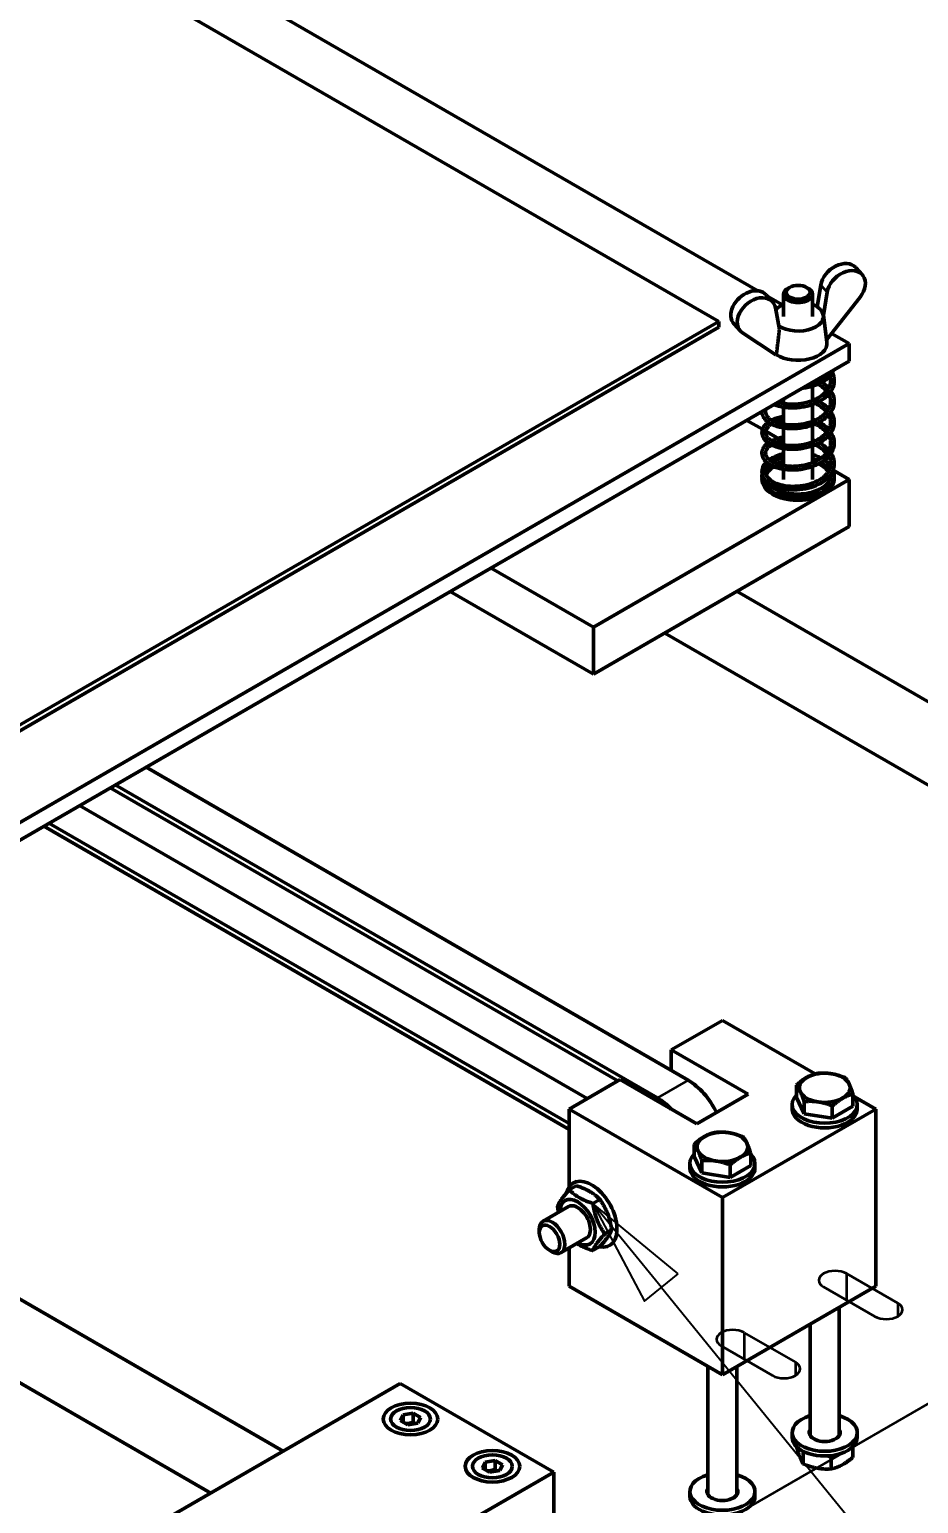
# Model space of a CAD drawing. Header units: millimetres. Extents: x -1346 to 2520, y -2365 to 1874.
# Drawn here: x 1874.1 to 1997, y 1267.8 to 1471.6 of the extents above; entities that cross this region are included whole.
import ezdxf

# ---------------------------------------------------------------- set-up
doc = ezdxf.new("R2010")
doc.units = ezdxf.units.MM
doc.header["$LTSCALE"] = 6
for name, color, linetype, lineweight in [('Reference (ISO)', 7, 'Continuous', 35), ('Symbol (ISO)', 7, 'Continuous', 25), ('Visible (ISO)', 7, 'Continuous', 50), ('Visible Narrow (ISO)', 7, 'Continuous', 35)]:
    doc.layers.add(name, color=color, linetype=linetype, lineweight=lineweight)
doc.styles.add('Note Text (ISO)', font='tahoma.ttf')

# ---------------------------------------------------------------- blocks, each defined once
blk = doc.blocks.new('Balloon32')
at = {"layer": 'Symbol (ISO)'}
for p, q in [((326.916, 216.276), (325.337, 218.215)), ((327.304, 216.592), (325.337, 218.215)), ((325.337, 218.215), (326.528, 215.96)), ((326.528, 215.96), (327.304, 216.592)), ((326.916, 216.276), (339.125, 201.279)), ((342.435, 202.463), (352.223, 202.463)), ((342.435, 191.963), (352.223, 191.963))]:
    blk.add_line(p, q, dxfattribs=at)
at = {"layer": 'Symbol (ISO)', "flags": 128}
blk.add_lwpolyline([(327.304, 216.592), (325.337, 218.215), (326.528, 215.96), (327.304, 216.592)], dxfattribs=at)
at = {"layer": 'Symbol (ISO)'}
for centre, start, end in [((342.435, 197.213), 90, 270), ((352.223, 197.213), 270, 90)]:
    blk.add_arc(centre, 5.25, start, end, dxfattribs=at)
blk.add_solid([(327.304, 216.592), (325.337, 218.215), (326.528, 215.96), (327.304, 216.592)], dxfattribs=at)
at = {"layer": 'Symbol (ISO)', "insert": (347.329, 197.25), "char_height": 3.5, "attachment_point": 5, "style": 'Note Text (ISO)'}
blk.add_mtext('10-1035', dxfattribs=at)

msp = doc.modelspace()

# ---------------------------------------------------------------- linework, layer by layer
at = {"layer": 'Reference (ISO)'}
for p, q in [((1865.3, 1204.76), (2119.32, 1351.43)), ((1987.1, 1299.58), (1994.17, 1295.5)), ((1987.1, 1299.58), (1987.1, 1295.91)), ((1990.98, 1293.66), (1983.91, 1297.74)), ((1994.17, 1295.5), (1994.17, 1293.66)), ((1972.95, 1291.41), (1980.02, 1287.33)), ((1972.95, 1291.41), (1972.95, 1287.74)), ((1976.84, 1285.5), (1969.77, 1289.58)), ((1980.02, 1287.33), (1980.02, 1285.5))]:
    msp.add_line(p, q, dxfattribs=at)
for centre, major_axis in [((1985.5, 1298.66), (-2.25, 0)), ((1992.58, 1294.58), (2.25, 0)), ((1971.36, 1290.5), (-2.25, 0)), ((1978.43, 1286.41), (2.25, 0))]:
    msp.add_ellipse(centre, major_axis=major_axis, ratio=0.57735, start_param=3.926991, end_param=7.068583, dxfattribs=at)
at = {"layer": 'Visible (ISO)'}
for p, q in [((1974.83, 1435.46), (1762.28, 1558.18)), ((1969.43, 1431.23), (1759.42, 1552.48)), ((1989.25, 1437.71), (1988.36, 1438.68)), ((1975.97, 1434.92), (1976.86, 1433.95)), ((1978.39, 1431.93), (1978.39, 1434.99)), ((1979.22, 1435.95), (1978.98, 1435.8)), ((1981.56, 1435.95), (1981.81, 1435.8)), ((1982.39, 1431.93), (1982.39, 1434.99)), ((1983.03, 1433.25), (1983.52, 1436.25)), ((1984.41, 1435.28), (1983.88, 1432.08)), ((1978.22, 1433.51), (1976.19, 1434.68)), ((1977.26, 1433.11), (1977.8, 1430.13)), ((1984.37, 1428.76), (1988.95, 1434.58)), ((1820.94, 1345.5), (1969.43, 1431.23)), ((1969.43, 1430.42), (1969.43, 1431.23)), ((1971.54, 1430.88), (1972.42, 1429.91)), ((1983.88, 1432.08), (1984.38, 1428.35)), ((1820.94, 1344.68), (1969.43, 1430.42)), ((1977.29, 1426.61), (1972.72, 1429.65)), ((1984.33, 1428.75), (1984.37, 1428.76)), ((1987.46, 1428.17), (1985.02, 1429.58)), ((1824.83, 1334.27), (1987.46, 1428.17)), ((1987.46, 1425.72), (1987.46, 1428.17)), ((1824.83, 1331.82), (1987.46, 1425.72)), ((1977.39, 1426.64), (1977.29, 1426.61)), ((1982.39, 1420.29), (1982.39, 1422.29)), ((1978.39, 1419.88), (1978.39, 1420.48)), ((1978.39, 1417.02), (1978.39, 1419.38)), ((1982.39, 1417.43), (1982.39, 1419.76)), ((1975.46, 1416.32), (1973.32, 1417.56)), ((1978.39, 1414.16), (1978.39, 1416.52)), ((1982.39, 1414.57), (1982.39, 1416.9)), ((1977.62, 1415.07), (1975.91, 1416.06)), ((1978.39, 1414.63), (1978.25, 1414.71)), ((1978.39, 1411.3), (1978.39, 1413.66)), ((1982.39, 1411.71), (1982.39, 1414.04)), ((1978.39, 1409.39), (1978.39, 1410.79)), ((1982.39, 1409.39), (1982.39, 1411.18)), ((1987.46, 1409.39), (1985.26, 1410.66)), ((1952.11, 1388.98), (1987.46, 1409.39)), ((1987.46, 1402.86), (1987.46, 1409.39)), ((1952.11, 1382.45), (1987.46, 1402.86)), ((1937.96, 1397.14), (1952.11, 1388.98)), ((1952.11, 1382.45), (1932.31, 1393.88)), ((2043.54, 1352.58), (1971.96, 1393.91)), ((1952.11, 1388.98), (1952.11, 1382.45)), ((2033.54, 1346.81), (1961.96, 1388.13)), ((1890.25, 1369.59), (1965.2, 1326.32)), ((1885.3, 1366.74), (1955.46, 1326.22)), ((1960.96, 1323.87), (1886, 1367.14)), ((1881.05, 1364.29), (1951.22, 1323.77)), ((1948.72, 1320.32), (1876.81, 1361.84)), ((1876.1, 1361.43), (1948.72, 1319.5)), ((1969.93, 1334.58), (1962.86, 1330.5)), ((1969.93, 1334.58), (1982.73, 1327.19)), ((1962.86, 1327.67), (1962.86, 1330.5)), ((1962.86, 1330.5), (1973.47, 1324.37)), ((1955.79, 1326.41), (1948.72, 1322.33)), ((1966.4, 1320.29), (1955.79, 1326.41)), ((1980.17, 1323.91), (1980.17, 1325.62)), ((1973.47, 1324.37), (1966.4, 1320.29)), ((1979.57, 1322.98), (1979.57, 1322.33)), ((1981.22, 1321.66), (1980.17, 1323.91)), ((1981.22, 1321.66), (1981.22, 1323.36)), ((1985.12, 1321.06), (1985.12, 1322.76)), ((1987.98, 1322.71), (1987.98, 1324.41)), ((1988.19, 1324.04), (1991.15, 1322.33)), ((1988.57, 1322.98), (1988.57, 1322.33)), ((1948.72, 1322.33), (1948.72, 1311.54)), ((1948.72, 1322.33), (1969.93, 1310.08)), ((1991.15, 1322.33), (1969.93, 1310.08)), ((1985.12, 1321.06), (1981.22, 1321.66)), ((1987.98, 1322.71), (1985.12, 1321.06)), ((1991.15, 1297.84), (1991.15, 1322.33)), ((1966.03, 1315.75), (1966.03, 1317.45)), ((1909.19, 1275.01), (1837.61, 1316.34)), ((1965.43, 1314.82), (1965.43, 1314.17)), ((1967.07, 1313.5), (1966.03, 1315.75)), ((1967.07, 1313.5), (1967.07, 1315.2)), ((1973.84, 1314.54), (1973.84, 1316.25)), ((1974.43, 1314.82), (1974.43, 1314.17)), ((1970.98, 1312.89), (1967.07, 1313.5)), ((1970.98, 1312.89), (1970.98, 1314.6)), ((1973.84, 1314.54), (1970.98, 1312.89)), ((1899.19, 1269.24), (1827.61, 1310.57)), ((1948.76, 1311.17), (1949.71, 1311.73)), ((1949.32, 1312.12), (1949.75, 1312.37)), ((1948.66, 1308.86), (1945.13, 1306.81)), ((1952.02, 1309.29), (1952.98, 1309.84)), ((1969.93, 1310.08), (1969.93, 1285.59)), ((1944.61, 1305.27), (1944.61, 1305.67)), ((1951.16, 1304.53), (1947.63, 1302.48)), ((1953.66, 1305.08), (1954.61, 1305.63)), ((1946.03, 1302.81), (1946.38, 1302.61)), ((1948.72, 1303.11), (1948.72, 1297.84)), ((1952.02, 1302.76), (1952.98, 1303.31)), ((1954.32, 1303.46), (1954.75, 1303.71)), ((1948.72, 1297.84), (1969.93, 1285.59)), ((1969.93, 1285.59), (1991.15, 1297.84)), ((1986.07, 1294.91), (1986.07, 1277.15)), ((1982.07, 1292.6), (1982.07, 1277.15)), ((1967.93, 1286.74), (1967.93, 1268.99)), ((1971.93, 1286.74), (1971.93, 1268.99)), ((1925.4, 1284.37), (1893.58, 1266)), ((1925.4, 1284.37), (1946.61, 1272.13)), ((1925.42, 1279.26), (1925.79, 1280.06)), ((1925.79, 1280.06), (1927.19, 1280.28)), ((1925.79, 1279.04), (1925.79, 1280.06)), ((1927.19, 1279.05), (1927.19, 1280.28)), ((1927.19, 1280.28), (1928.21, 1279.69)), ((1926.44, 1278.67), (1925.42, 1279.26)), ((1927.84, 1278.88), (1926.44, 1278.67)), ((1928.21, 1279.69), (1927.84, 1278.88)), ((1979.57, 1277.61), (1979.57, 1276.96)), ((1988.57, 1277.61), (1988.57, 1276.96)), ((1980.21, 1275.55), (1980.21, 1275.62)), ((1981.11, 1273.27), (1981.11, 1274.85)), ((1984.98, 1272.58), (1984.98, 1274.17)), ((1987.94, 1274.17), (1987.94, 1275.62)), ((1946.61, 1272.13), (1914.79, 1253.75)), ((1936.73, 1272.73), (1937.11, 1273.53)), ((1937.75, 1272.14), (1936.73, 1272.73)), ((1937.11, 1273.53), (1938.5, 1273.75)), ((1937.11, 1272.51), (1937.11, 1273.53)), ((1939.15, 1272.35), (1937.75, 1272.14)), ((1938.5, 1272.52), (1938.5, 1273.75)), ((1938.5, 1273.75), (1939.52, 1273.16)), ((1939.52, 1273.16), (1939.15, 1272.35)), ((1946.61, 1255.8), (1946.61, 1272.13)), ((1965.43, 1269.45), (1965.43, 1268.79)), ((1974.43, 1269.45), (1974.43, 1268.79))]:
    msp.add_line(p, q, dxfattribs=at)
for centre, major_axis, ratio, start_param, end_param in [((1986.14, 1436.66), (2.22, 2.02), 0.722628, 0, 2.401336), ((1987.03, 1435.69), (2.22, 2.02), 0.722628, 4.939948, 8.684522), ((1973.75, 1432.9), (2.22, 2.02), 0.722628, 0, 3.141593), ((1980.39, 1434.99), (-2, 0), 0.57735, 5.497787, 10.210176), ((1974.64, 1431.93), (-2.22, -2.02), 0.722628, 2.7174, 6.461973), ((1980.39, 1431.93), (-3.5, 0), 0.57735, 5.320635, 5.793468), ((1980.39, 1431.93), (3.5, 0), 0.57735, 3.84104, 6.767414), ((1980.39, 1431.93), (-3.5, 0), 0.57735, 3.625821, 4.104143), ((1980.39, 1428.17), (4, 0), 0.57735, 3.865612, 6.360121), ((1982.53, 1422.6), (-0.093, 0.232), 0.298579, 4.010283, 6.099125), ((1982.53, 1422.6), (0.093, -0.232), 0.298579, 6.27153, 7.151875), ((1977.03, 1412.2), (-0.101, 0.229), 0.64073, 3.992663, 6.312652), ((1977.03, 1412.2), (0.101, -0.229), 0.64073, 0.031581, 0.851071), ((1983.75, 1411.94), (-0.145, -0.204), 0.506095, 6.173685, 6.326105), ((1977.03, 1408.73), (0.101, 0.229), 0.64073, 6.267227, 8.573707), ((1977.03, 1408.73), (-0.101, -0.229), 0.64073, 5.432115, 6.268289), ((1983.75, 1409.29), (-0.145, 0.204), 0.506095, 3.875006, 6.272903), ((1983.75, 1409.29), (0.145, -0.204), 0.506095, 6.27367, 7.016598), ((1983.75, 1407.96), (-0.145, 0.204), 0.506095, 6.240266, 6.240318), ((1984.07, 1325.27), (-3.5, 0), 0.57735, 4.45059, 5.497787), ((1984.07, 1325.27), (3.5, 0), 0.57735, 0.261799, 1.308997), ((1965.2, 1320.6), (3.5, -6.06), 0.57735, 1.446348, 2.356194), ((1984.07, 1325.27), (-3.5, 0), 0.57735, 5.497787, 6.544985), ((1984.07, 1325.27), (3.5, 0), 0.57735, 5.497787, 6.544985), ((1960.96, 1318.15), (-3.5, 6.06), 0.57735, 5.102872, 5.497787), ((1984.07, 1322.98), (-4.5, 0), 0.57735, 5.76254, 9.945423), ((1984.07, 1325.27), (-3.5, 0), 0.57735, 0.261799, 1.308997), ((1984.07, 1325.27), (3.5, 0), 0.57735, 4.45059, 5.497787), ((1984.07, 1322.33), (-4.5, 0), 0.57735, 0, 3.141593), ((1969.93, 1317.1), (-3.5, 0), 0.57735, 4.45059, 5.497787), ((1969.93, 1317.1), (3.5, 0), 0.57735, 0.261799, 1.308997), ((1969.93, 1317.1), (-3.5, 0), 0.57735, 5.497787, 6.544985), ((1969.93, 1317.1), (3.5, 0), 0.57735, 5.497787, 6.544985), ((1969.93, 1314.82), (-4.5, 0), 0.57735, 5.76254, 9.945423), ((1969.93, 1317.1), (-3.5, 0), 0.57735, 0.261799, 1.308997), ((1969.93, 1317.1), (3.5, 0), 0.57735, 4.45059, 5.497787), ((1951.82, 1307.79), (2.5, -4.33), 0.57735, 5.814768, 9.966676), ((1969.93, 1314.17), (-4.5, 0), 0.57735, 0, 3.141593), ((1949.91, 1306.69), (1.73, -2.99), 0.57735, 5.522897, 10.185066), ((1949.91, 1306.69), (1.25, -2.17), 0.57735, 6.279998, 9.427966), ((1946.38, 1304.65), (1.25, -2.17), 0.57735, 5.497991, 10.209972), ((1984.07, 1277.61), (-4.5, 0), 0.57735, 5.172943, 10.53502), ((1984.07, 1277.61), (2.15, 0), 0.57735, 2.765842, 6.658936), ((1984.07, 1276.96), (-4.5, 0), 0.57735, 0, 3.141593), ((1984.07, 1276.96), (-2.15, 0), 0.57735, 5.907435, 6.016941), ((1984.07, 1276.96), (2.15, 0), 0.57735, 0.266244, 0.37575), ((1969.93, 1269.45), (-4.5, 0), 0.57735, 5.172943, 10.53502), ((1969.93, 1269.45), (2.15, 0), 0.57735, 2.765842, 6.658936), ((1969.93, 1268.79), (-4.5, 0), 0.57735, 0, 3.141593), ((1969.93, 1268.79), (-2.15, 0), 0.57735, 5.907435, 6.016941), ((1969.93, 1268.79), (2.15, 0), 0.57735, 0.266244, 0.37575)]:
    msp.add_ellipse(centre, major_axis=major_axis, ratio=ratio, start_param=start_param, end_param=end_param, dxfattribs=at)
for centre, major_axis in [((1980.39, 1435.27), (-1.65, 0)), ((1946.03, 1304.45), (1, -1.74)), ((1926.81, 1279.47), (3.77, 0)), ((1926.81, 1279.47), (2.75, 0)), ((1938.13, 1272.94), (3.77, 0)), ((1938.13, 1272.94), (2.75, 0))]:
    msp.add_ellipse(centre, major_axis=major_axis, ratio=0.57735, dxfattribs=at)
for points, weights in [([(1977.8, 1430.13), (1977.61, 1428.49), (1977.39, 1426.64)], [1.0004735734, 1.00211729304, 1]), ([(1981.6, 1326.7), (1982.26, 1327.08), (1983.03, 1327.27)], [1, 1.0379548493, 1]), ([(1983.03, 1327.27), (1984.07, 1327.36), (1984.98, 1327.22)], [1, 1.0379548493, 1]), ([(1984.98, 1327.22), (1985.89, 1327.08), (1986.93, 1326.66)], [1, 1.0379548493, 1]), ([(1980.17, 1325.62), (1980.94, 1326.32), (1981.6, 1326.7)], [1, 1.0379548493, 1]), ([(1980.69, 1324.75), (1980.45, 1325.27), (1980.17, 1325.62)], [1, 1.0379548493, 1]), ([(1986.93, 1326.66), (1987.21, 1326.32), (1987.45, 1325.79)], [1, 1.0379548493, 1]), ([(1987.45, 1325.79), (1987.7, 1325.27), (1987.98, 1324.41)], [1, 1.0379548493, 1]), ([(1981.22, 1323.36), (1980.94, 1324.22), (1980.69, 1324.75)], [1, 1.0379548493, 1]), ([(1983.17, 1323.32), (1982.26, 1323.46), (1981.22, 1323.36)], [1, 1.0379548493, 1]), ([(1985.12, 1322.76), (1984.07, 1323.18), (1983.17, 1323.32)], [1, 1.0379548493, 1]), ([(1986.55, 1323.84), (1985.89, 1323.46), (1985.12, 1322.76)], [1, 1.0379548493, 1]), ([(1987.98, 1324.41), (1987.21, 1324.22), (1986.55, 1323.84)], [1, 1.0379548493, 1]), ([(1967.46, 1318.53), (1968.12, 1318.92), (1968.89, 1319.1)], [1, 1.0379548493, 1]), ([(1968.89, 1319.1), (1969.93, 1319.2), (1970.84, 1319.06)], [1, 1.0379548493, 1]), ([(1970.84, 1319.06), (1971.74, 1318.92), (1972.79, 1318.5)], [1, 1.0379548493, 1]), ([(1966.03, 1317.45), (1966.79, 1318.15), (1967.46, 1318.53)], [1, 1.0379548493, 1]), ([(1966.55, 1316.58), (1966.31, 1317.1), (1966.03, 1317.45)], [1, 1.0379548493, 1]), ([(1972.79, 1318.5), (1973.07, 1318.15), (1973.31, 1317.63)], [1, 1.0379548493, 1]), ([(1973.31, 1317.63), (1973.56, 1317.1), (1973.84, 1316.25)], [1, 1.0379548493, 1]), ([(1967.07, 1315.2), (1966.79, 1316.06), (1966.55, 1316.58)], [1, 1.0379548493, 1]), ([(1969.03, 1315.15), (1968.12, 1315.29), (1967.07, 1315.2)], [1, 1.0379548493, 1]), ([(1970.98, 1314.6), (1969.93, 1315.01), (1969.03, 1315.15)], [1, 1.0379548493, 1]), ([(1972.41, 1315.68), (1971.74, 1315.29), (1970.98, 1314.6)], [1, 1.0379548493, 1]), ([(1973.84, 1316.25), (1973.07, 1316.06), (1972.41, 1315.68)], [1, 1.0379548493, 1]), ([(1947.13, 1308.85), (1947.47, 1309.74), (1948.76, 1311.17)], [1, 1.15470053838, 1]), ([(1948.76, 1311.17), (1949.92, 1309.96), (1952.02, 1309.29)], [1, 1.15470053838, 1]), ([(1952.98, 1309.84), (1951.82, 1311.06), (1949.71, 1311.73)], [1, 1.15470053838, 1]), ([(1947.27, 1308.05), (1947.19, 1308.43), (1947.13, 1308.85)], [1.04119658939, 1.02446835484, 1]), ([(1952.02, 1309.29), (1952.37, 1306.91), (1953.66, 1305.08)], [1, 1.15470053838, 1]), ([(1954.61, 1305.63), (1954.27, 1308.01), (1952.98, 1309.84)], [1, 1.15470053838, 1]), ([(1953.66, 1305.08), (1952.37, 1303.65), (1952.02, 1302.76)], [1, 1.15470053838, 1]), ([(1952.98, 1303.31), (1954.27, 1304.74), (1954.61, 1305.63)], [1, 1.15470053838, 1]), ([(1952.02, 1302.76), (1950.67, 1303.19), (1949.82, 1303.75)], [1, 1.0940541295, 1.07374305551]), ([(1927.19, 1279.05), (1926.65, 1278.84), (1926.17, 1278.83)], [1, 1.11516383842, 1.05886467072]), ([(1927.46, 1278.83), (1927.33, 1278.92), (1927.19, 1279.05)], [1.05850500864, 1.03917061523, 1]), ([(1980.21, 1275.55), (1980.66, 1273.93), (1981.11, 1273.27)], [1, 1.15470053838, 1]), ([(1981.11, 1274.85), (1981.09, 1274.94), (1981.06, 1275.03)], [1, 1.00732941013, 1.01396431391]), ([(1981.39, 1274.87), (1981.26, 1274.86), (1981.11, 1274.85)], [1.01874205571, 1.01002003015, 1]), ([(1984.98, 1274.17), (1984.72, 1274.28), (1984.47, 1274.37)], [1, 1.01835840199, 1.03235959971]), ([(1985.33, 1274.46), (1985.16, 1274.33), (1984.98, 1274.17)], [1.03000672728, 1.01683551305, 1]), ([(1984.98, 1272.58), (1986.46, 1272.9), (1987.94, 1274.17)], [1, 1.15470053838, 1]), ([(1938.5, 1272.52), (1937.96, 1272.31), (1937.48, 1272.29)], [1, 1.11516383842, 1.05886467072]), ([(1938.77, 1272.29), (1938.65, 1272.39), (1938.5, 1272.52)], [1.05850500864, 1.03917061523, 1]), ([(1981.11, 1273.27), (1983.04, 1272.45), (1984.98, 1272.58)], [1, 1.15470053838, 1])]:
    msp.add_rational_spline(points, weights, degree=2, dxfattribs=at)
for points, knots in [([(1977.08, 1419.73), (1977.09, 1419.72), (1977.09, 1419.72), (1977.31, 1419.64), (1977.52, 1419.57), (1977.98, 1419.45), (1978.23, 1419.4), (1978.72, 1419.33), (1978.98, 1419.3), (1979.5, 1419.28), (1979.77, 1419.28), (1980.3, 1419.31), (1980.57, 1419.34), (1981.1, 1419.41), (1981.37, 1419.47), (1981.89, 1419.59), (1982.14, 1419.67), (1982.64, 1419.85), (1982.88, 1419.95), (1983.33, 1420.17), (1983.55, 1420.3), (1983.95, 1420.56), (1984.14, 1420.71), (1984.48, 1421.01), (1984.63, 1421.17), (1984.89, 1421.51), (1985.01, 1421.68), (1985.19, 1422.04), (1985.26, 1422.22), (1985.36, 1422.58), (1985.38, 1422.76), (1985.4, 1423.13), (1985.38, 1423.31), (1985.31, 1423.67), (1985.26, 1423.85), (1985.16, 1424.07), (1985.14, 1424.12), (1985.11, 1424.18)], [23.603223, 23.603223, 23.603223, 23.603223, 23.608772, 23.608772, 23.774829, 23.774829, 23.940244, 23.940244, 24.105075, 24.105075, 24.269522, 24.269522, 24.433791, 24.433791, 24.598061, 24.598061, 24.762479, 24.762479, 24.927132, 24.927132, 25.091991, 25.091991, 25.25677, 25.25677, 25.420711, 25.420711, 25.582449, 25.582449, 25.740502, 25.740502, 25.894624, 25.894624, 26.046722, 26.046722, 26.199905, 26.199905, 26.246086, 26.246086, 26.246086, 26.246086]), ([(1977.65, 1420.06), (1977.82, 1420.01), (1977.99, 1419.96), (1978.39, 1419.88), (1978.61, 1419.85), (1979.06, 1419.8), (1979.29, 1419.79), (1979.77, 1419.78), (1980.01, 1419.79), (1980.5, 1419.83), (1980.74, 1419.86), (1981.22, 1419.95), (1981.46, 1420), (1981.92, 1420.13), (1982.15, 1420.2), (1982.58, 1420.37), (1982.79, 1420.46), (1983.18, 1420.66), (1983.36, 1420.77), (1983.7, 1421), (1983.86, 1421.13), (1984.14, 1421.39), (1984.27, 1421.52), (1984.49, 1421.8), (1984.58, 1421.95), (1984.73, 1422.25), (1984.79, 1422.4), (1984.87, 1422.71), (1984.89, 1422.87), (1984.89, 1423.2), (1984.87, 1423.36), (1984.81, 1423.58), (1984.79, 1423.64), (1984.77, 1423.69)], [23.713477, 23.713477, 23.713477, 23.713477, 23.850808, 23.850808, 24.007722, 24.007722, 24.165158, 24.165158, 24.322901, 24.322901, 24.480755, 24.480755, 24.63855, 24.63855, 24.796149, 24.796149, 24.953468, 24.953468, 25.110531, 25.110531, 25.267591, 25.267591, 25.42534, 25.42534, 25.585189, 25.585189, 25.749295, 25.749295, 25.919224, 25.919224, 26.092347, 26.092347, 26.153577, 26.153577, 26.153577, 26.153577]), ([(1984.79, 1424.18), (1984.64, 1424.01), (1984.46, 1423.84), (1983.92, 1423.44), (1983.52, 1423.22), (1982.88, 1422.97), (1982.69, 1422.91), (1982.49, 1422.85)], [0.3591742, 0.3591742, 0.3591742, 0.3591742, 0.4530182, 0.4530182, 0.6123485, 0.6123485, 0.6782959, 0.6782959, 0.6782959, 0.6782959]), ([(1985.23, 1424.44), (1985.11, 1424.14), (1984.92, 1423.85), (1984.41, 1423.3), (1984.06, 1423.04), (1983.35, 1422.64), (1983, 1422.49), (1982.63, 1422.36)], [0.1580472, 0.1580472, 0.1580472, 0.1580472, 0.2998238, 0.2998238, 0.4562522, 0.4562522, 0.5812746, 0.5812746, 0.5812746, 0.5812746]), ([(1984.62, 1422.03), (1984.57, 1422.08), (1984.52, 1422.14), (1984.31, 1422.35), (1984.13, 1422.5), (1983.85, 1422.7), (1983.76, 1422.76), (1983.67, 1422.82)], [20.1874205, 20.1874205, 20.1874205, 20.1874205, 20.2437722, 20.2437722, 20.407182, 20.407182, 20.4817767, 20.4817767, 20.4817767, 20.4817767]), ([(1975.39, 1418.75), (1975.39, 1418.69), (1975.39, 1418.62), (1975.42, 1418.42), (1975.46, 1418.29), (1975.57, 1418.04), (1975.65, 1417.91), (1975.84, 1417.67), (1975.96, 1417.55), (1976.23, 1417.32), (1976.39, 1417.21), (1976.74, 1417.01), (1976.93, 1416.92), (1977.35, 1416.76), (1977.57, 1416.69), (1978.03, 1416.58), (1978.27, 1416.53), (1978.77, 1416.46), (1979.03, 1416.44), (1979.55, 1416.42), (1979.82, 1416.42), (1980.35, 1416.45), (1980.62, 1416.48), (1981.15, 1416.56), (1981.42, 1416.62), (1981.94, 1416.75), (1982.19, 1416.83), (1982.68, 1417.01), (1982.92, 1417.11), (1983.37, 1417.33), (1983.59, 1417.46), (1983.98, 1417.73), (1984.17, 1417.87), (1984.5, 1418.18), (1984.65, 1418.34), (1984.91, 1418.68), (1985.02, 1418.85), (1985.2, 1419.21), (1985.27, 1419.39), (1985.36, 1419.75), (1985.39, 1419.94), (1985.39, 1420.3), (1985.38, 1420.48), (1985.3, 1420.84), (1985.25, 1421.02), (1985.11, 1421.33), (1985.03, 1421.47), (1984.95, 1421.6)], [16.489021, 16.489021, 16.489021, 16.489021, 16.560354, 16.560354, 16.700108, 16.700108, 16.847625, 16.847625, 17.005319, 17.005319, 17.169518, 17.169518, 17.335695, 17.335695, 17.501719, 17.501719, 17.667094, 17.667094, 17.831895, 17.831895, 17.996326, 17.996326, 18.16059, 18.16059, 18.324866, 18.324866, 18.489296, 18.489296, 18.653964, 18.653964, 18.81883, 18.81883, 18.983586, 18.983586, 19.147437, 19.147437, 19.308989, 19.308989, 19.46679, 19.46679, 19.620713, 19.620713, 19.772786, 19.772786, 19.926129, 19.926129, 20.049983, 20.049983, 20.049983, 20.049983]), ([(1975.96, 1419.08), (1975.94, 1419.02), (1975.92, 1418.96), (1975.88, 1418.79), (1975.89, 1418.68), (1975.93, 1418.45), (1975.98, 1418.34), (1976.11, 1418.12), (1976.2, 1418.02), (1976.4, 1417.83), (1976.51, 1417.74), (1976.77, 1417.57), (1976.92, 1417.48), (1977.24, 1417.34), (1977.42, 1417.27), (1977.79, 1417.15), (1977.99, 1417.1), (1978.41, 1417.02), (1978.63, 1416.98), (1979.09, 1416.94), (1979.32, 1416.93), (1979.8, 1416.92), (1980.04, 1416.93), (1980.52, 1416.97), (1980.77, 1417.01), (1981.25, 1417.09), (1981.48, 1417.14), (1981.94, 1417.27), (1982.17, 1417.35), (1982.6, 1417.51), (1982.81, 1417.61), (1983.2, 1417.81), (1983.38, 1417.92), (1983.72, 1418.16), (1983.88, 1418.28), (1984.16, 1418.54), (1984.28, 1418.68), (1984.5, 1418.96), (1984.59, 1419.1), (1984.74, 1419.4), (1984.8, 1419.56), (1984.87, 1419.87), (1984.89, 1420.03), (1984.89, 1420.35), (1984.87, 1420.52), (1984.78, 1420.84), (1984.72, 1421), (1984.63, 1421.16), (1984.62, 1421.17), (1984.62, 1421.17)], [16.302389, 16.302389, 16.302389, 16.302389, 16.399146, 16.399146, 16.591008, 16.591008, 16.78243, 16.78243, 16.949092, 16.949092, 17.106385, 17.106385, 17.261625, 17.261625, 17.417093, 17.417093, 17.573317, 17.573317, 17.730254, 17.730254, 17.887705, 17.887705, 18.045455, 18.045455, 18.203309, 18.203309, 18.361099, 18.361099, 18.518689, 18.518689, 18.675998, 18.675998, 18.833055, 18.833055, 18.990124, 18.990124, 19.14792, 19.14792, 19.307883, 19.307883, 19.472185, 19.472185, 19.642314, 19.642314, 19.81543, 19.81543, 19.984968, 19.984968, 19.992991, 19.992991, 19.992991, 19.992991]), ([(1982.63, 1422.36), (1982.14, 1422.19), (1981.61, 1422.07), (1981.04, 1421.99), (1981.01, 1421.99), (1980.99, 1421.98)], [0, 0, 0, 0, 0.1636224, 0.1636224, 0.1714729, 0.1714729, 0.1714729, 0.1714729]), ([(1984.33, 1421.6), (1984.22, 1421.74), (1984.09, 1421.87), (1983.79, 1422.13), (1983.63, 1422.25), (1983.35, 1422.43), (1983.25, 1422.5), (1983.14, 1422.56)], [20.1515024, 20.1515024, 20.1515024, 20.1515024, 20.3079786, 20.3079786, 20.4655621, 20.4655621, 20.5577241, 20.5577241, 20.5577241, 20.5577241]), ([(1976.26, 1417.31), (1976.22, 1417.28), (1976.19, 1417.26), (1976.01, 1417.12), (1975.88, 1416.99), (1975.67, 1416.74), (1975.58, 1416.6), (1975.46, 1416.33), (1975.42, 1416.2), (1975.39, 1415.93), (1975.39, 1415.8), (1975.43, 1415.54), (1975.47, 1415.41), (1975.58, 1415.16), (1975.66, 1415.03), (1975.86, 1414.79), (1975.98, 1414.67), (1976.26, 1414.44), (1976.42, 1414.33), (1976.77, 1414.14), (1976.97, 1414.05), (1977.38, 1413.89), (1977.61, 1413.82), (1978.07, 1413.71), (1978.31, 1413.66), (1978.82, 1413.6), (1979.07, 1413.58), (1979.6, 1413.56), (1979.86, 1413.56), (1980.4, 1413.6), (1980.67, 1413.63), (1981.2, 1413.71), (1981.47, 1413.77), (1981.98, 1413.9), (1982.24, 1413.98), (1982.73, 1414.16), (1982.96, 1414.27), (1983.41, 1414.5), (1983.62, 1414.62), (1984.02, 1414.89), (1984.2, 1415.04), (1984.53, 1415.35), (1984.68, 1415.51), (1984.94, 1415.85), (1985.04, 1416.02), (1985.22, 1416.38), (1985.28, 1416.56), (1985.37, 1416.93), (1985.39, 1417.11), (1985.39, 1417.47), (1985.37, 1417.65), (1985.29, 1418.01), (1985.23, 1418.19), (1985.1, 1418.49), (1985.03, 1418.62), (1984.95, 1418.74)], [9.636479, 9.636479, 9.636479, 9.636479, 9.67464, 9.67464, 9.839358, 9.839358, 9.998001, 9.998001, 10.145906, 10.145906, 10.285575, 10.285575, 10.425609, 10.425609, 10.573749, 10.573749, 10.731984, 10.731984, 10.896412, 10.896412, 11.062617, 11.062617, 11.228606, 11.228606, 11.393941, 11.393941, 11.558714, 11.558714, 11.723129, 11.723129, 11.887389, 11.887389, 12.051671, 12.051671, 12.216113, 12.216113, 12.380797, 12.380797, 12.545668, 12.545668, 12.710398, 12.710398, 12.874155, 12.874155, 13.035515, 13.035515, 13.193062, 13.193062, 13.346795, 13.346795, 13.498856, 13.498856, 13.652367, 13.652367, 13.766798, 13.766798, 13.766798, 13.766798]), ([(1982.74, 1420.44), (1982.69, 1420.46), (1982.64, 1420.49), (1982.52, 1420.53), (1982.46, 1420.56), (1982.39, 1420.58)], [14.4277977, 14.4277977, 14.4277977, 14.4277977, 14.46351828, 14.46351828, 14.50748663, 14.50748663, 14.50748663, 14.50748663]), ([(1984.33, 1418.74), (1984.33, 1418.74), (1984.32, 1418.74), (1984.21, 1418.89), (1984.07, 1419.02), (1983.78, 1419.28), (1983.61, 1419.4), (1983.26, 1419.63), (1983.07, 1419.74), (1982.83, 1419.86), (1982.79, 1419.88), (1982.74, 1419.9)], [13.8683173, 13.8683173, 13.8683173, 13.8683173, 13.8712102, 13.8712102, 14.0305703, 14.0305703, 14.1881156, 14.1881156, 14.3451411, 14.3451411, 14.378922, 14.378922, 14.378922, 14.378922]), ([(1984.62, 1419.17), (1984.56, 1419.23), (1984.5, 1419.3), (1984.28, 1419.52), (1984.1, 1419.66), (1983.72, 1419.93), (1983.52, 1420.06), (1983.31, 1420.17)], [13.9042354, 13.9042354, 13.9042354, 13.9042354, 13.9704607, 13.9704607, 14.1339821, 14.1339821, 14.2909394, 14.2909394, 14.2909394, 14.2909394]), ([(1976.73, 1417.02), (1976.66, 1416.98), (1976.6, 1416.94), (1976.42, 1416.81), (1976.32, 1416.72), (1976.14, 1416.53), (1976.07, 1416.44), (1975.96, 1416.24), (1975.92, 1416.13), (1975.88, 1415.92), (1975.89, 1415.81), (1975.94, 1415.58), (1975.98, 1415.46), (1976.12, 1415.25), (1976.21, 1415.15), (1976.41, 1414.96), (1976.52, 1414.87), (1976.79, 1414.7), (1976.94, 1414.62), (1977.26, 1414.47), (1977.44, 1414.4), (1977.81, 1414.28), (1978.01, 1414.23), (1978.44, 1414.15), (1978.66, 1414.12), (1979.11, 1414.08), (1979.35, 1414.06), (1979.82, 1414.06), (1980.07, 1414.07), (1980.55, 1414.12), (1980.79, 1414.15), (1981.27, 1414.24), (1981.51, 1414.29), (1981.97, 1414.42), (1982.19, 1414.49), (1982.62, 1414.66), (1982.83, 1414.76), (1983.22, 1414.96), (1983.4, 1415.07), (1983.74, 1415.31), (1983.89, 1415.43), (1984.17, 1415.7), (1984.3, 1415.83), (1984.51, 1416.11), (1984.6, 1416.26), (1984.75, 1416.56), (1984.8, 1416.71), (1984.88, 1417.03), (1984.89, 1417.19), (1984.89, 1417.51), (1984.86, 1417.67), (1984.77, 1417.99), (1984.71, 1418.15), (1984.62, 1418.31), (1984.62, 1418.31), (1984.62, 1418.31)], [9.562935, 9.562935, 9.562935, 9.562935, 9.638655, 9.638655, 9.794097, 9.794097, 9.952698, 9.952698, 10.12254, 10.12254, 10.31522, 10.31522, 10.505667, 10.505667, 10.671746, 10.671746, 10.828883, 10.828883, 10.984107, 10.984107, 11.139599, 11.139599, 11.295852, 11.295852, 11.452811, 11.452811, 11.610276, 11.610276, 11.768034, 11.768034, 11.925889, 11.925889, 12.083673, 12.083673, 12.241254, 12.241254, 12.398552, 12.398552, 12.555603, 12.555603, 12.712682, 12.712682, 12.870526, 12.870526, 13.030607, 13.030607, 13.19511, 13.19511, 13.365435, 13.365435, 13.538534, 13.538534, 13.707855, 13.707855, 13.709806, 13.709806, 13.709806, 13.709806]), ([(1978.39, 1418.1), (1978.22, 1418.08), (1978.06, 1418.04), (1977.67, 1417.95), (1977.44, 1417.89), (1977.06, 1417.75), (1976.89, 1417.67), (1976.73, 1417.59)], [9.0650323, 9.0650323, 9.0650323, 9.0650323, 9.1771922, 9.1771922, 9.3424715, 9.3424715, 9.4826391, 9.4826391, 9.4826391, 9.4826391]), ([(1978.39, 1417.6), (1978.27, 1417.58), (1978.15, 1417.55), (1977.83, 1417.48), (1977.64, 1417.42), (1977.41, 1417.34), (1977.37, 1417.33), (1977.32, 1417.31)], [9.0836587, 9.0836587, 9.0836587, 9.0836587, 9.1705545, 9.1705545, 9.3273239, 9.3273239, 9.3672872, 9.3672872, 9.3672872, 9.3672872]), ([(1982.74, 1417.58), (1982.68, 1417.61), (1982.61, 1417.64), (1982.49, 1417.68), (1982.44, 1417.7), (1982.39, 1417.72)], [8.14461256, 8.14461256, 8.14461256, 8.14461256, 8.19035298, 8.19035298, 8.22430145, 8.22430145, 8.22430145, 8.22430145]), ([(1984.33, 1415.88), (1984.32, 1415.89), (1984.32, 1415.89), (1984.19, 1416.04), (1984.06, 1416.18), (1983.76, 1416.43), (1983.6, 1416.55), (1983.24, 1416.78), (1983.05, 1416.89), (1982.82, 1417), (1982.78, 1417.02), (1982.74, 1417.04)], [7.5851322, 7.5851322, 7.5851322, 7.5851322, 7.5939218, 7.5939218, 7.7531818, 7.7531818, 7.9106905, 7.9106905, 8.0677114, 8.0677114, 8.0957366, 8.0957366, 8.0957366, 8.0957366]), ([(1984.62, 1416.31), (1984.55, 1416.38), (1984.48, 1416.46), (1984.24, 1416.68), (1984.06, 1416.83), (1983.7, 1417.09), (1983.51, 1417.2), (1983.31, 1417.31)], [7.6210503, 7.6210503, 7.6210503, 7.6210503, 7.6971588, 7.6971588, 7.8607863, 7.8607863, 8.0077539, 8.0077539, 8.0077539, 8.0077539]), ([(1976.26, 1414.45), (1976.21, 1414.42), (1976.17, 1414.38), (1975.98, 1414.23), (1975.86, 1414.11), (1975.65, 1413.85), (1975.57, 1413.72), (1975.45, 1413.45), (1975.42, 1413.31), (1975.38, 1413.04), (1975.39, 1412.91), (1975.43, 1412.65), (1975.48, 1412.53), (1975.6, 1412.27), (1975.68, 1412.15), (1975.88, 1411.9), (1976, 1411.78), (1976.29, 1411.56), (1976.45, 1411.45), (1976.81, 1411.26), (1977, 1411.17), (1977.42, 1411.02), (1977.65, 1410.95), (1978.12, 1410.84), (1978.36, 1410.8), (1978.86, 1410.73), (1979.12, 1410.71), (1979.65, 1410.7), (1979.91, 1410.7), (1980.45, 1410.74), (1980.72, 1410.77), (1981.25, 1410.86), (1981.51, 1410.92), (1982.03, 1411.05), (1982.28, 1411.13), (1982.77, 1411.32), (1983, 1411.43), (1983.45, 1411.66), (1983.66, 1411.78), (1984.05, 1412.06), (1984.23, 1412.21), (1984.56, 1412.52), (1984.71, 1412.68), (1984.96, 1413.02), (1985.06, 1413.19), (1985.23, 1413.55), (1985.29, 1413.73), (1985.37, 1414.1), (1985.39, 1414.28), (1985.39, 1414.64), (1985.37, 1414.83), (1985.28, 1415.18), (1985.22, 1415.36), (1985.08, 1415.65), (1985.02, 1415.77), (1984.95, 1415.88)], [3.353294, 3.353294, 3.353294, 3.353294, 3.401542, 3.401542, 3.566051, 3.566051, 3.724135, 3.724135, 3.871375, 3.871375, 4.010797, 4.010797, 4.151143, 4.151143, 4.299913, 4.299913, 4.458671, 4.458671, 4.623312, 4.623312, 4.789538, 4.789538, 4.95549, 4.95549, 5.120787, 5.120787, 5.285532, 5.285532, 5.449932, 5.449932, 5.614189, 5.614189, 5.778476, 5.778476, 5.942932, 5.942932, 6.10763, 6.10763, 6.272507, 6.272507, 6.437207, 6.437207, 6.600864, 6.600864, 6.762026, 6.762026, 6.91932, 6.91932, 7.072871, 7.072871, 7.224931, 7.224931, 7.378618, 7.378618, 7.483612, 7.483612, 7.483612, 7.483612]), ([(1976.73, 1414.16), (1976.66, 1414.12), (1976.59, 1414.07), (1976.41, 1413.94), (1976.3, 1413.85), (1976.13, 1413.66), (1976.06, 1413.56), (1975.96, 1413.36), (1975.92, 1413.26), (1975.88, 1413.05), (1975.89, 1412.93), (1975.94, 1412.71), (1975.99, 1412.59), (1976.13, 1412.38), (1976.22, 1412.28), (1976.42, 1412.09), (1976.54, 1412), (1976.8, 1411.83), (1976.95, 1411.75), (1977.28, 1411.6), (1977.46, 1411.53), (1977.83, 1411.42), (1978.04, 1411.37), (1978.46, 1411.29), (1978.68, 1411.26), (1979.14, 1411.21), (1979.37, 1411.2), (1979.85, 1411.2), (1980.09, 1411.21), (1980.58, 1411.26), (1980.82, 1411.29), (1981.3, 1411.38), (1981.53, 1411.44), (1981.99, 1411.57), (1982.22, 1411.64), (1982.65, 1411.81), (1982.85, 1411.91), (1983.24, 1412.11), (1983.42, 1412.23), (1983.76, 1412.46), (1983.91, 1412.59), (1984.19, 1412.85), (1984.31, 1412.99), (1984.52, 1413.27), (1984.61, 1413.42), (1984.75, 1413.72), (1984.81, 1413.87), (1984.88, 1414.18), (1984.89, 1414.34), (1984.89, 1414.67), (1984.86, 1414.83), (1984.77, 1415.15), (1984.7, 1415.3), (1984.62, 1415.45)], [3.27975, 3.27975, 3.27975, 3.27975, 3.361175, 3.361175, 3.516658, 3.516658, 3.675487, 3.675487, 3.845989, 3.845989, 4.039457, 4.039457, 4.228894, 4.228894, 4.394411, 4.394411, 4.551399, 4.551399, 4.706611, 4.706611, 4.862128, 4.862128, 5.018409, 5.018409, 5.17539, 5.17539, 5.33287, 5.33287, 5.490634, 5.490634, 5.648489, 5.648489, 5.806269, 5.806269, 5.96384, 5.96384, 6.121127, 6.121127, 6.278172, 6.278172, 6.435263, 6.435263, 6.593158, 6.593158, 6.753359, 6.753359, 6.918066, 6.918066, 7.088584, 7.088584, 7.261656, 7.261656, 7.426621, 7.426621, 7.426621, 7.426621]), ([(1978.39, 1415.24), (1978.21, 1415.21), (1978.03, 1415.18), (1977.63, 1415.08), (1977.4, 1415.01), (1977.03, 1414.87), (1976.88, 1414.81), (1976.73, 1414.73)], [2.7818469, 2.7818469, 2.7818469, 2.7818469, 2.9040369, 2.9040369, 3.069355, 3.069355, 3.1994544, 3.1994544, 3.1994544, 3.1994544]), ([(1978.39, 1414.73), (1978.26, 1414.71), (1978.14, 1414.69), (1977.81, 1414.61), (1977.62, 1414.56), (1977.4, 1414.48), (1977.36, 1414.46), (1977.32, 1414.45)], [2.8004734, 2.8004734, 2.8004734, 2.8004734, 2.8931459, 2.8931459, 3.0498902, 3.0498902, 3.0841022, 3.0841022, 3.0841022, 3.0841022]), ([(1982.74, 1414.72), (1982.66, 1414.76), (1982.58, 1414.79), (1982.46, 1414.83), (1982.43, 1414.85), (1982.39, 1414.86)], [1.86142738, 1.86142738, 1.86142738, 1.86142738, 1.91718694, 1.91718694, 1.94111627, 1.94111627, 1.94111627, 1.94111627]), ([(1976.93, 1412.42), (1977.32, 1412.63), (1977.79, 1412.8), (1978.32, 1412.93), (1978.35, 1412.94), (1978.39, 1412.95)], [0.0001401, 0.0001401, 0.0001401, 0.0001401, 0.1644737, 0.1644737, 0.1765036, 0.1765036, 0.1765036, 0.1765036]), ([(1978.39, 1412.43), (1978.36, 1412.43), (1978.33, 1412.42), (1977.87, 1412.3), (1977.47, 1412.15), (1977.14, 1411.97)], [0.5638786, 0.5638786, 0.5638786, 0.5638786, 0.5742068, 0.5742068, 0.7194767, 0.7194767, 0.7194767, 0.7194767]), ([(1982.39, 1412.81), (1982.57, 1412.76), (1982.74, 1412.7), (1983.14, 1412.55), (1983.36, 1412.44), (1983.57, 1412.33)], [0.5865595, 0.5865595, 0.5865595, 0.5865595, 0.6443341, 0.6443341, 0.7253262, 0.7253262, 0.7253262, 0.7253262]), ([(1984.33, 1413.02), (1984.32, 1413.03), (1984.31, 1413.04), (1984.18, 1413.2), (1984.04, 1413.33), (1983.74, 1413.58), (1983.58, 1413.71), (1983.22, 1413.93), (1983.03, 1414.04), (1982.8, 1414.15), (1982.77, 1414.16), (1982.74, 1414.18)], [1.3019469, 1.3019469, 1.3019469, 1.3019469, 1.3166469, 1.3166469, 1.4758095, 1.4758095, 1.6332831, 1.6332831, 1.7903002, 1.7903002, 1.812551, 1.812551, 1.812551, 1.812551]), ([(1984.62, 1413.44), (1984.54, 1413.53), (1984.46, 1413.61), (1984.21, 1413.85), (1984.03, 1413.99), (1983.67, 1414.24), (1983.5, 1414.35), (1983.31, 1414.45)], [1.3378651, 1.3378651, 1.3378651, 1.3378651, 1.423866, 1.423866, 1.5875942, 1.5875942, 1.7245684, 1.7245684, 1.7245684, 1.7245684]), ([(1983.61, 1409.49), (1983.77, 1409.61), (1983.93, 1409.74), (1984.2, 1410), (1984.32, 1410.14), (1984.53, 1410.42), (1984.62, 1410.57), (1984.76, 1410.87), (1984.81, 1411.03), (1984.88, 1411.34), (1984.9, 1411.5), (1984.88, 1411.83), (1984.86, 1411.99), (1984.76, 1412.3), (1984.7, 1412.45), (1984.62, 1412.59)], [0.000166, 0.000166, 0.000166, 0.000166, 0.157864, 0.157864, 0.315812, 0.315812, 0.476137, 0.476137, 0.64105, 0.64105, 0.811758, 0.811758, 0.984792, 0.984792, 1.143436, 1.143436, 1.143436, 1.143436]), ([(1983.89, 1409.09), (1984.09, 1409.23), (1984.27, 1409.37), (1984.59, 1409.68), (1984.73, 1409.85), (1984.98, 1410.19), (1985.08, 1410.37), (1985.24, 1410.72), (1985.3, 1410.91), (1985.38, 1411.27), (1985.39, 1411.45), (1985.39, 1411.82), (1985.36, 1412), (1985.27, 1412.36), (1985.21, 1412.53), (1985.07, 1412.81), (1985.01, 1412.92), (1984.95, 1413.02)], [0, 0, 0, 0, 0.164013, 0.164013, 0.327564, 0.327564, 0.488522, 0.488522, 0.645563, 0.645563, 0.798941, 0.798941, 0.951013, 0.951013, 1.104884, 1.104884, 1.200427, 1.200427, 1.200427, 1.200427]), ([(1976.93, 1408.5), (1976.53, 1408.7), (1976.19, 1408.94), (1975.69, 1409.48), (1975.51, 1409.78), (1975.41, 1410.21), (1975.39, 1410.34), (1975.39, 1410.75), (1975.47, 1411.04), (1975.72, 1411.47), (1975.85, 1411.63), (1976.01, 1411.79)], [0, 0, 0, 0, 0.1650005, 0.1650005, 0.3266643, 0.3266643, 0.3906838, 0.3906838, 0.5356642, 0.5356642, 0.630912, 0.630912, 0.630912, 0.630912]), ([(1976.41, 1411.48), (1976.38, 1411.46), (1976.35, 1411.43), (1976.13, 1411.2), (1976, 1410.98), (1975.87, 1410.55), (1975.88, 1410.33), (1976.04, 1409.86), (1976.22, 1409.6), (1976.67, 1409.22), (1976.89, 1409.08), (1977.14, 1408.96)], [0.1253933, 0.1253933, 0.1253933, 0.1253933, 0.1444419, 0.1444419, 0.286023, 0.286023, 0.4360397, 0.4360397, 0.6032151, 0.6032151, 0.7108774, 0.7108774, 0.7108774, 0.7108774]), ([(1976.86, 1411.24), (1976.84, 1411.23), (1976.83, 1411.21), (1976.52, 1411), (1976.3, 1410.77), (1976.06, 1410.41), (1975.99, 1410.26), (1975.95, 1410.12)], [2.4777359, 2.4777359, 2.4777359, 2.4777359, 2.486596, 2.486596, 2.6282081, 2.6282081, 2.713479, 2.713479, 2.713479, 2.713479]), ([(1976, 1409.99), (1976.1, 1410.25), (1976.27, 1410.5), (1976.66, 1410.89), (1976.84, 1411.03), (1977.05, 1411.16)], [-0.3203632, -0.3203632, -0.3203632, -0.3203632, -0.1811431, -0.1811431, -0.0895523, -0.0895523, -0.0895523, -0.0895523]), ([(1977.14, 1411.98), (1977.32, 1412.06), (1977.51, 1412.14), (1977.92, 1412.29), (1978.15, 1412.36), (1978.39, 1412.42)], [1.5797279, 1.5797279, 1.5797279, 1.5797279, 1.6491505, 1.6491505, 1.7268061, 1.7268061, 1.7268061, 1.7268061]), ([(1978.39, 1411.9), (1978.2, 1411.85), (1978.01, 1411.8), (1977.69, 1411.68), (1977.55, 1411.62), (1977.42, 1411.55)], [2.2799923, 2.2799923, 2.2799923, 2.2799923, 2.3436695, 2.3436695, 2.3974889, 2.3974889, 2.3974889, 2.3974889]), ([(1983.07, 1412.02), (1982.87, 1412.12), (1982.67, 1412.2), (1982.43, 1412.27), (1982.41, 1412.28), (1982.39, 1412.29)], [0.07114483, 0.07114483, 0.07114483, 0.07114483, 0.14440834, 0.14440834, 0.15086191, 0.15086191, 0.15086191, 0.15086191]), ([(1984.56, 1410.49), (1984.46, 1410.64), (1984.32, 1410.79), (1983.91, 1411.15), (1983.58, 1411.36), (1983.21, 1411.53)], [1.5390238, 1.5390238, 1.5390238, 1.5390238, 1.6272271, 1.6272271, 1.7695653, 1.7695653, 1.7695653, 1.7695653]), ([(1984.68, 1410.71), (1984.59, 1410.87), (1984.47, 1411.04), (1984.13, 1411.39), (1983.89, 1411.57), (1983.61, 1411.74)], [0.4994881, 0.4994881, 0.4994881, 0.4994881, 0.5937496, 0.5937496, 0.7135009, 0.7135009, 0.7135009, 0.7135009]), ([(1985.23, 1410.72), (1985.28, 1410.6), (1985.32, 1410.48), (1985.38, 1410.22), (1985.39, 1410.09), (1985.39, 1409.63), (1985.31, 1409.31), (1985, 1408.71), (1984.76, 1408.43), (1984.3, 1408.03), (1984.1, 1407.89), (1983.89, 1407.76)], [0.2665662, 0.2665662, 0.2665662, 0.2665662, 0.3243501, 0.3243501, 0.3875464, 0.3875464, 0.5367467, 0.5367467, 0.6856902, 0.6856902, 0.7753043, 0.7753043, 0.7753043, 0.7753043]), ([(1984.04, 1412.06), (1984.37, 1411.84), (1984.65, 1411.6), (1984.87, 1411.33), (1984.87, 1411.32), (1984.87, 1411.32)], [0.0212969, 0.0212969, 0.0212969, 0.0212969, 0.164018, 0.164018, 0.1657322, 0.1657322, 0.1657322, 0.1657322]), ([(1983.89, 1407.76), (1983.5, 1407.52), (1983.04, 1407.32), (1982.06, 1407.03), (1981.54, 1406.94), (1980.48, 1406.84), (1979.93, 1406.85), (1978.89, 1406.96), (1978.38, 1407.06), (1977.46, 1407.36), (1977.03, 1407.55), (1976.31, 1408.02), (1976.01, 1408.29), (1975.58, 1408.88), (1975.44, 1409.2), (1975.4, 1409.61), (1975.39, 1409.68), (1975.39, 1409.87), (1975.4, 1409.99), (1975.43, 1410.12)], [0, 0, 0, 0, 0.16402, 0.16402, 0.324584, 0.324584, 0.484112, 0.484112, 0.643252, 0.643252, 0.802983, 0.802983, 0.963964, 0.963964, 1.123931, 1.123931, 1.15823, 1.15823, 1.217708, 1.217708, 1.217708, 1.217708]), ([(1975.41, 1409.52), (1975.4, 1409.48), (1975.4, 1409.45), (1975.39, 1409.04), (1975.51, 1408.67), (1975.98, 1407.98), (1976.34, 1407.66), (1976.86, 1407.35), (1976.93, 1407.31), (1977.01, 1407.26)], [-3.3874952, -3.3874952, -3.3874952, -3.3874952, -3.3771132, -3.3771132, -3.2641822, -3.2641822, -3.1509432, -3.1509432, -3.1324548, -3.1324548, -3.1324548, -3.1324548]), ([(1976.07, 1409.08), (1976.07, 1409.07), (1976.08, 1409.07), (1976.22, 1408.81), (1976.46, 1408.55), (1977.05, 1408.12), (1977.4, 1407.93), (1978.18, 1407.64), (1978.61, 1407.52), (1979.52, 1407.38), (1980, 1407.35), (1980.96, 1407.37), (1981.44, 1407.43), (1982.34, 1407.62), (1982.77, 1407.76), (1983.31, 1408.01), (1983.47, 1408.08), (1983.61, 1408.17)], [2.92347, 2.92347, 2.92347, 2.92347, 2.926087, 2.926087, 3.0845793, 3.0845793, 3.2277321, 3.2277321, 3.369272, 3.369272, 3.5121604, 3.5121604, 3.6558361, 3.6558361, 3.7994282, 3.7994282, 3.8610291, 3.8610291, 3.8610291, 3.8610291]), ([(1983.89, 1409.09), (1983.5, 1408.82), (1983.04, 1408.59), (1982.06, 1408.23), (1981.53, 1408.1), (1980.47, 1407.95), (1979.92, 1407.92), (1978.88, 1407.97), (1978.37, 1408.04), (1977.55, 1408.25), (1977.22, 1408.36), (1976.93, 1408.5)], [0, 0, 0, 0, 0.1650704, 0.1650704, 0.3267793, 0.3267793, 0.4875582, 0.4875582, 0.6478823, 0.6478823, 0.7703422, 0.7703422, 0.7703422, 0.7703422]), ([(1977.14, 1408.96), (1977.47, 1408.8), (1977.86, 1408.67), (1978.71, 1408.49), (1979.17, 1408.44), (1980.11, 1408.43), (1980.6, 1408.46), (1981.55, 1408.62), (1982.02, 1408.74), (1982.88, 1409.07), (1983.27, 1409.27), (1983.61, 1409.5)], [0, 0, 0, 0, 0.1449445, 0.1449445, 0.2881309, 0.2881309, 0.4328092, 0.4328092, 0.5778335, 0.5778335, 0.7221774, 0.7221774, 0.7221774, 0.7221774]), ([(1983.61, 1408.17), (1983.94, 1408.37), (1984.23, 1408.6), (1984.64, 1409.08), (1984.77, 1409.33), (1984.88, 1409.74), (1984.9, 1409.9), (1984.89, 1410.07)], [0, 0, 0, 0, 0.1441211, 0.1441211, 0.2858537, 0.2858537, 0.3779473, 0.3779473, 0.3779473, 0.3779473]), ([(1985.38, 1409.75), (1985.39, 1409.68), (1985.39, 1409.61), (1985.39, 1409.22), (1985.31, 1408.9), (1985.03, 1408.37), (1984.86, 1408.14), (1984.66, 1407.94)], [2.673204, 2.673204, 2.673204, 2.673204, 2.7051947, 2.7051947, 2.8544548, 2.8544548, 2.9701052, 2.9701052, 2.9701052, 2.9701052]), ([(1977.01, 1407.26), (1977.41, 1407.05), (1977.86, 1406.88), (1978.95, 1406.6), (1979.59, 1406.52), (1980.89, 1406.5), (1981.53, 1406.56), (1982.75, 1406.83), (1983.3, 1407.03), (1984.12, 1407.48), (1984.42, 1407.7), (1984.66, 1407.94)], [-3.1324548, -3.1324548, -3.1324548, -3.1324548, -3.0375253, -3.0375253, -2.9240291, -2.9240291, -2.8105318, -2.8105318, -2.6970771, -2.6970771, -2.6126199, -2.6126199, -2.6126199, -2.6126199])]:
    msp.add_open_spline(points, degree=3, knots=knots, dxfattribs=at)
for points in [[(1982.47, 1422.84), (1982.5, 1422.85), (1982.53, 1422.86), (1982.56, 1422.87)], [(1982.52, 1422.86), (1982.52, 1422.86), (1982.52, 1422.86), (1982.52, 1422.86)], [(1978.39, 1420.46), (1978.37, 1420.45), (1978.35, 1420.45), (1978.32, 1420.44)], [(1976.4, 1412.11), (1976.56, 1412.22), (1976.74, 1412.33), (1976.93, 1412.43)], [(1977.14, 1411.97), (1977.03, 1411.92), (1976.94, 1411.87), (1976.84, 1411.81)], [(1982.58, 1411.79), (1982.52, 1411.81), (1982.45, 1411.83), (1982.39, 1411.84)], [(1983.61, 1411.74), (1983.6, 1411.74), (1983.6, 1411.74), (1983.59, 1411.75)], [(1984.88, 1409.75), (1984.86, 1409.82), (1984.85, 1409.9), (1984.82, 1409.98)]]:
    msp.add_open_spline(points, degree=3, dxfattribs=at)
at = {"layer": 'Visible Narrow (ISO)'}
for p, q in [((1983.52, 1436.25), (1984.41, 1435.28)), ((1965.2, 1326.32), (1960.96, 1323.87))]:
    msp.add_line(p, q, dxfattribs=at)
for major_axis, start_param, end_param in [((-0.145, 0.204), 3.875006, 6.240266), ((0.145, -0.204), 6.243552, 7.016598)]:
    msp.add_ellipse((1983.75, 1407.96), major_axis=major_axis, ratio=0.506095, start_param=start_param, end_param=end_param, dxfattribs=at)
for points, knots in [([(1977.18, 1419.79), (1978.04, 1419.48), (1979.14, 1419.33), (1980.26, 1419.42), (1981.75, 1419.53), (1983.25, 1420.06), (1984.21, 1420.85), (1984.97, 1421.47), (1985.38, 1422.25), (1985.39, 1423.03)], [23.650164, 23.650164, 23.650164, 23.650164, 24.321086, 24.321086, 24.321086, 25.217265, 25.217265, 25.217265, 25.918139, 25.918139, 25.918139, 25.918139]), ([(1975.4, 1418.74), (1975.4, 1418.23), (1975.73, 1417.72), (1976.35, 1417.33), (1977.23, 1416.76), (1978.68, 1416.45), (1980.18, 1416.55), (1981.68, 1416.65), (1983.19, 1417.17), (1984.17, 1417.96), (1984.95, 1418.59), (1985.38, 1419.38), (1985.39, 1420.17)], [16.493361, 16.493361, 16.493361, 16.493361, 17.121683, 17.121683, 17.121683, 18.022912, 18.022912, 18.022912, 18.922346, 18.922346, 18.922346, 19.634954, 19.634954, 19.634954, 19.634954]), ([(1975.4, 1415.88), (1975.4, 1415.38), (1975.71, 1414.88), (1976.3, 1414.5), (1977.16, 1413.93), (1978.6, 1413.6), (1980.09, 1413.69), (1981.58, 1413.77), (1983.1, 1414.26), (1984.1, 1415.04), (1984.92, 1415.67), (1985.38, 1416.49), (1985.39, 1417.31)], [10.210176, 10.210176, 10.210176, 10.210176, 10.824176, 10.824176, 10.824176, 11.720538, 11.720538, 11.720538, 12.616209, 12.616209, 12.616209, 13.351769, 13.351769, 13.351769, 13.351769]), ([(1975.4, 1413.02), (1975.4, 1412.53), (1975.7, 1412.05), (1976.26, 1411.66), (1977.11, 1411.08), (1978.55, 1410.74), (1980.05, 1410.82), (1981.55, 1410.9), (1983.08, 1411.39), (1984.09, 1412.17), (1984.92, 1412.81), (1985.38, 1413.63), (1985.39, 1414.45)], [3.926991, 3.926991, 3.926991, 3.926991, 4.527117, 4.527117, 4.527117, 5.429379, 5.429379, 5.429379, 6.330683, 6.330683, 6.330683, 7.068583, 7.068583, 7.068583, 7.068583]), ([(1983.93, 1407.86), (1982.87, 1407.23), (1981.33, 1406.9), (1979.85, 1406.97), (1978.34, 1407.05), (1976.94, 1407.54), (1976.14, 1408.26), (1975.65, 1408.7), (1975.4, 1409.23), (1975.4, 1409.75)], [0, 0, 0, 0, 0.894665, 0.894665, 0.894665, 1.800958, 1.800958, 1.800958, 2.356194, 2.356194, 2.356194, 2.356194]), ([(1983.93, 1409.19), (1982.86, 1408.47), (1981.3, 1408.05), (1979.8, 1408.04), (1978.7, 1408.04), (1977.64, 1408.25), (1976.86, 1408.63)], [0, 0, 0, 0, 0.903278, 0.903278, 0.903278, 1.570796, 1.570796, 1.570796, 1.570796]), ([(1985.39, 1409.54), (1985.38, 1408.75), (1984.83, 1407.97), (1983.87, 1407.42), (1982.79, 1406.79), (1981.22, 1406.47), (1979.73, 1406.57), (1978.72, 1406.63), (1977.76, 1406.88), (1977.01, 1407.26)], [5.497787, 5.497787, 5.497787, 5.497787, 6.299424, 6.299424, 6.299424, 7.201659, 7.201659, 7.201659, 7.811272, 7.811272, 7.811272, 7.811272]), ([(1985.39, 1409.95), (1985.39, 1409.84), (1985.38, 1409.72), (1985.36, 1409.61), (1985.23, 1408.95), (1984.71, 1408.33), (1983.93, 1407.86)], [0.7853982, 0.7853982, 0.7853982, 0.7853982, 0.9032779, 0.9032779, 0.9032779, 1.5707963, 1.5707963, 1.5707963, 1.5707963])]:
    msp.add_open_spline(points, degree=3, knots=knots, dxfattribs=at)
for points in [[(1976.86, 1408.63), (1975.93, 1409.09), (1975.4, 1409.78), (1975.39, 1410.46)], [(1983.93, 1409.19), (1984.85, 1409.84), (1985.38, 1410.71), (1985.39, 1411.59)]]:
    msp.add_open_spline(points, degree=3, dxfattribs=at)

# ---------------------------------------------------------------- block references
at = {"layer": 'Symbol (ISO)', "xscale": 6, "yscale": 6, "zscale": 6}
msp.add_blockref('Balloon32', (0, 0), dxfattribs=at)

doc.saveas('drawing.dxf')
